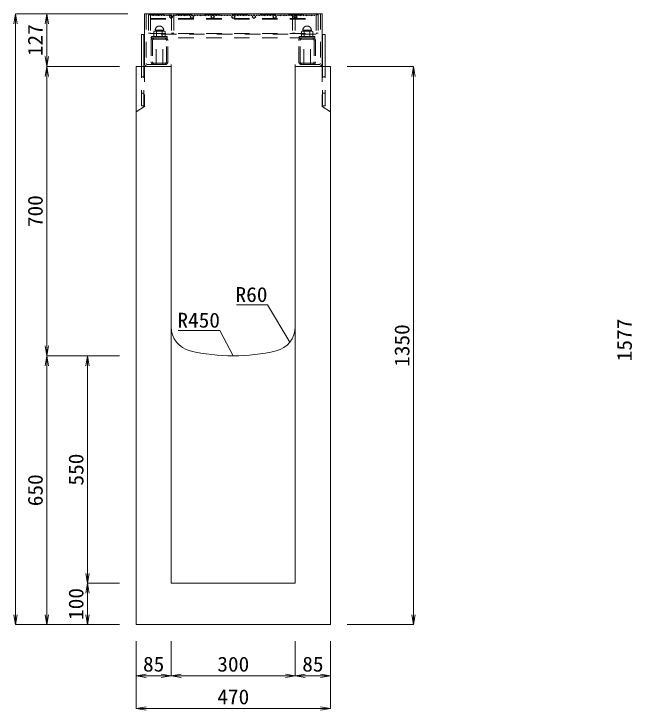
# Model space of a CAD drawing. Units: millimetres at full size. Extents: x -734 to 58102, y 49499 to 87169.
# Drawn here: x 14279 to 15774, y 53881 to 55565 of the extents above; entities that cross this region are included whole.
import ezdxf
from ezdxf.enums import TextEntityAlignment as Align

# ---------------------------------------------------------------- set-up
doc = ezdxf.new("R2010")
doc.units = ezdxf.units.MM
doc.header["$LTSCALE"] = 50
doc.linetypes.add('USER1', pattern=[1.35, 0.75, -0.6])
for name, color, linetype, lineweight in [('寸法線', 7, 'Continuous', 13), ('引出線', 4, 'Continuous', 13), ('本体', 2, 'Continuous', 20), ('ｸﾞﾚｰﾁﾝｸﾞ', 7, 'USER1', 9)]:
    doc.layers.add(name, color=color, linetype=linetype, lineweight=lineweight)
doc.styles.add('ＭＳ 明朝', font='')
doc.styles.get('ＭＳ 明朝').set_extended_font_data('MS Mincho')

# ---------------------------------------------------------------- blocks, each defined once
blk = doc.blocks.new('open_arrow')
at = {"color": 0, "linetype": 'Continuous', "lineweight": -2}
blk.add_lwpolyline([(7.5, 1.25), (0, 0), (7.5, -1.25)], dxfattribs=at)

msp = doc.modelspace()

# ---------------------------------------------------------------- linework, layer by layer
at = {"layer": '寸法線'}
for p, q in [((14283.14, 54087.59), (14283.14, 55564.58)), ((14554.48, 55564.58), (14283.14, 55564.58)), ((14358.69, 55564.58), (14358.69, 55437.59)), ((14554.48, 55564.58), (14358.69, 55564.58)), ((14358.69, 55437.59), (14358.69, 54737.58)), ((14534.48, 55437.59), (14358.69, 55437.59)), ((14534.48, 55437.59), (14358.69, 55437.59)), ((15084.52, 55437.59), (15245.31, 55437.59)), ((15245.31, 55437.59), (15245.31, 54087.59)), ((14358.69, 54737.58), (14358.69, 54087.59)), ((14534.48, 54737.58), (14358.69, 54737.58)), ((14534.48, 54737.58), (14358.69, 54737.58)), ((14457.29, 54187.59), (14457.29, 54737.58)), ((14534.48, 54737.58), (14457.29, 54737.58)), ((14534.48, 54187.59), (14457.29, 54187.59)), ((14457.29, 54087.59), (14457.29, 54187.59)), ((14534.48, 54187.59), (14457.29, 54187.59)), ((14534.48, 54087.59), (14283.14, 54087.59)), ((14534.48, 54087.59), (14358.69, 54087.59)), ((14534.48, 54087.59), (14457.29, 54087.59)), ((15084.52, 54087.59), (15245.31, 54087.59)), ((14574.5, 54047.57), (14574.5, 53884.99)), ((14574.5, 54047.57), (14574.5, 53964.04)), ((14659.5, 54047.57), (14659.5, 53964.04)), ((14659.5, 54047.57), (14659.5, 53964.04)), ((14959.5, 54047.57), (14959.5, 53964.04)), ((14959.5, 54047.57), (14959.5, 53964.04)), ((15044.5, 54047.57), (15044.5, 53884.99)), ((15044.5, 54047.57), (15044.5, 53964.04)), ((14574.5, 53964.04), (14659.5, 53964.04)), ((14659.5, 53964.04), (14959.5, 53964.04)), ((14959.5, 53964.04), (15044.5, 53964.04)), ((14574.5, 53884.99), (15044.5, 53884.99))]:
    msp.add_line(p, q, dxfattribs=at)
at = {"layer": '引出線'}
for points in [[(14946.57, 54770.9), (14892.16, 54860.79), (14817.49, 54860.79)], [(14809.5, 54737.58), (14777.28, 54798.73), (14676.27, 54798.73)]]:
    msp.add_lwpolyline(points, dxfattribs=at)
at = {"layer": '本体'}
for p, q in [((14574.5, 55437.59), (14574.5, 54087.59)), ((14574.5, 55437.59), (14659.5, 55437.59)), ((14659.5, 54808.11), (14659.5, 55437.59)), ((14959.5, 54808.11), (14959.5, 55437.59)), ((14959.5, 55437.59), (15044.5, 55437.59)), ((15044.5, 54087.59), (15044.5, 55437.59)), ((14659.5, 54808.11), (14659.5, 54187.59)), ((14959.5, 54808.11), (14959.5, 54187.59)), ((14659.5, 54187.59), (14959.5, 54187.59)), ((14574.5, 54087.59), (15044.5, 54087.59))]:
    msp.add_line(p, q, dxfattribs=at)
at = {"layer": '本体', "linetype": 'USER1', "lineweight": 9}
for p, q in [((14594.51, 55437.59), (14594.51, 55340.58)), ((15024.51, 55437.59), (15024.51, 55340.58)), ((14574.51, 55328.08), (14594.51, 55340.58)), ((15044.51, 55328.08), (15024.51, 55340.58))]:
    msp.add_line(p, q, dxfattribs=at)
at = {"layer": '本体'}
for centre, radius, start, end in [((14719.5, 54808.11), 60, 180, 256.65785), ((14899.5, 54808.11), 60, 283.34237, 0), ((14809.5, 55187.58), 450, 256.65777, 283.34225)]:
    msp.add_arc(centre, radius, start, end, dxfattribs=at)
at = {"layer": 'ｸﾞﾚｰﾁﾝｸﾞ', "linetype": 'Continuous'}
for p, q in [((14594.5, 55564.58), (15024.5, 55564.58)), ((14594.5, 55445.21), (14594.5, 55564.58)), ((15024.5, 55437.59), (15024.5, 55564.58)), ((14593.5, 55514.58), (14587.5, 55514.58)), ((14587.5, 55437.59), (14587.5, 55514.58)), ((14593.5, 55437.59), (14593.5, 55514.58)), ((15025.5, 55514.58), (15031.5, 55514.58)), ((15025.5, 55437.59), (15025.5, 55514.58)), ((15031.5, 55437.59), (15031.5, 55514.58))]:
    msp.add_line(p, q, dxfattribs=at)
at = {"layer": 'ｸﾞﾚｰﾁﾝｸﾞ'}
for p, q in [((14599, 55564.59), (14599, 55445.09)), ((14604.5, 55562.09), (14604.5, 55518.08)), ((14609, 55562.09), (14609, 55518.08)), ((14609, 55562.09), (14609, 55507.09)), ((14612.2, 55562.09), (14613.1, 55559.99)), ((14613.1, 55559.99), (14614, 55562.09)), ((14616, 55562.09), (14616.9, 55559.99)), ((14616.9, 55559.99), (14617.8, 55562.09)), ((14619.8, 55562.09), (14620.7, 55559.99)), ((14620.7, 55559.99), (14621.6, 55562.09)), ((14623.6, 55562.09), (14624.5, 55559.99)), ((14624.5, 55559.99), (14625.4, 55562.09)), ((14627.4, 55562.09), (14628.3, 55559.99)), ((14628.3, 55559.99), (14629.2, 55562.09)), ((14631.2, 55562.09), (14632.1, 55559.99)), ((14632.1, 55559.99), (14633, 55562.09)), ((14635, 55562.09), (14635.9, 55559.99)), ((14635.9, 55559.99), (14636.8, 55562.09)), ((14638.8, 55562.09), (14639.7, 55559.99)), ((14639.7, 55559.99), (14640.6, 55562.09)), ((14642.6, 55562.09), (14643.5, 55559.99)), ((14643.5, 55559.99), (14644.4, 55562.09)), ((14646.4, 55562.09), (14647.3, 55559.99)), ((14647.3, 55559.99), (14648.2, 55562.09)), ((14650.2, 55562.09), (14651.1, 55559.99)), ((14651.1, 55559.99), (14652, 55562.09)), ((14654, 55562.09), (14654.9, 55559.99)), ((14654.9, 55559.99), (14655.8, 55562.09)), ((14659.5, 55562.09), (14655.26, 55557.84)), ((14663.74, 55557.84), (14659.5, 55562.09)), ((14660, 55562.09), (14660, 55518.09)), ((14664.5, 55562.09), (14665.4, 55559.99)), ((14665.4, 55559.99), (14666.3, 55562.09)), ((14666, 55562.09), (14666, 55518.09)), ((14668.3, 55562.09), (14669.2, 55559.99)), ((14669.2, 55559.99), (14670.1, 55562.09)), ((14672.1, 55562.09), (14673, 55559.99)), ((14673, 55559.99), (14673.9, 55562.09)), ((14675.9, 55562.09), (14676.8, 55559.99)), ((14676.8, 55559.99), (14677.7, 55562.09)), ((14679.7, 55562.09), (14680.6, 55559.99)), ((14680.6, 55559.99), (14681.5, 55562.09)), ((14683.5, 55562.09), (14684.4, 55559.99)), ((14684.4, 55559.99), (14685.3, 55562.09)), ((14687.3, 55562.09), (14688.2, 55559.99)), ((14688.2, 55559.99), (14689.1, 55562.09)), ((14691.1, 55562.09), (14692, 55559.99)), ((14692, 55559.99), (14692.9, 55562.09)), ((14694.9, 55562.09), (14695.8, 55559.99)), ((14695.8, 55559.99), (14696.7, 55562.09)), ((14698.7, 55562.09), (14699.6, 55559.99)), ((14699.6, 55559.99), (14700.5, 55562.09)), ((14702.5, 55562.09), (14703.4, 55559.99)), ((14703.4, 55559.99), (14704.3, 55562.09)), ((14709.5, 55562.09), (14705.26, 55557.84)), ((14713.74, 55557.84), (14709.5, 55562.09)), ((14714.5, 55562.09), (14715.4, 55559.99)), ((14715.4, 55559.99), (14716.3, 55562.09)), ((14718.3, 55562.09), (14719.2, 55559.99)), ((14719.2, 55559.99), (14720.1, 55562.09)), ((14722.1, 55562.09), (14723, 55559.99)), ((14723, 55559.99), (14723.9, 55562.09)), ((14725.9, 55562.09), (14726.8, 55559.99)), ((14726.8, 55559.99), (14727.7, 55562.09)), ((14729.7, 55562.09), (14730.6, 55559.99)), ((14730.6, 55559.99), (14731.5, 55562.09)), ((14733.5, 55562.09), (14734.4, 55559.99)), ((14734.4, 55559.99), (14735.3, 55562.09)), ((14737.3, 55562.09), (14738.2, 55559.99)), ((14738.2, 55559.99), (14739.1, 55562.09)), ((14741.1, 55562.09), (14742, 55559.99)), ((14742, 55559.99), (14742.9, 55562.09)), ((14744.9, 55562.09), (14745.8, 55559.99)), ((14745.8, 55559.99), (14746.7, 55562.09)), ((14748.7, 55562.09), (14749.6, 55559.99)), ((14749.6, 55559.99), (14750.5, 55562.09)), ((14752.5, 55562.09), (14753.4, 55559.99)), ((14753.4, 55559.99), (14754.3, 55562.09)), ((14759.5, 55562.09), (14755.26, 55557.84)), ((14763.74, 55557.84), (14759.5, 55562.09)), ((14764.5, 55562.09), (14765.4, 55559.99)), ((14765.4, 55559.99), (14766.3, 55562.09)), ((14768.3, 55562.09), (14769.2, 55559.99)), ((14769.2, 55559.99), (14770.1, 55562.09)), ((14772.1, 55562.09), (14773, 55559.99)), ((14773, 55559.99), (14773.9, 55562.09)), ((14775.9, 55562.09), (14776.8, 55559.99)), ((14776.8, 55559.99), (14777.7, 55562.09)), ((14779.7, 55562.09), (14780.6, 55559.99)), ((14780.6, 55559.99), (14781.5, 55562.09)), ((14783.5, 55562.09), (14784.4, 55559.99)), ((14784.4, 55559.99), (14785.3, 55562.09)), ((14787.3, 55562.09), (14788.2, 55559.99)), ((14788.2, 55559.99), (14789.1, 55562.09)), ((14791.1, 55562.09), (14792, 55559.99)), ((14792, 55559.99), (14792.9, 55562.09)), ((14794.9, 55562.09), (14795.8, 55559.99)), ((14795.8, 55559.99), (14796.7, 55562.09)), ((14798.7, 55562.09), (14799.6, 55559.99)), ((14799.6, 55559.99), (14800.5, 55562.09)), ((14802.5, 55562.09), (14803.4, 55559.99)), ((14803.4, 55559.99), (14804.3, 55562.09)), ((14809.5, 55562.09), (14805.26, 55557.84)), ((14809.5, 55562.09), (14813.74, 55557.84)), ((14815.6, 55559.99), (14814.7, 55562.09)), ((14816.5, 55562.09), (14815.6, 55559.99)), ((14819.4, 55559.99), (14818.5, 55562.09)), ((14820.3, 55562.09), (14819.4, 55559.99)), ((14823.2, 55559.99), (14822.3, 55562.09)), ((14824.1, 55562.09), (14823.2, 55559.99)), ((14827, 55559.99), (14826.1, 55562.09)), ((14827.9, 55562.09), (14827, 55559.99)), ((14830.8, 55559.99), (14829.9, 55562.09)), ((14831.7, 55562.09), (14830.8, 55559.99)), ((14834.6, 55559.99), (14833.7, 55562.09)), ((14835.5, 55562.09), (14834.6, 55559.99)), ((14838.4, 55559.99), (14837.5, 55562.09)), ((14839.3, 55562.09), (14838.4, 55559.99)), ((14842.2, 55559.99), (14841.3, 55562.09)), ((14843.1, 55562.09), (14842.2, 55559.99)), ((14846, 55559.99), (14845.1, 55562.09)), ((14846.9, 55562.09), (14846, 55559.99)), ((14849.8, 55559.99), (14848.9, 55562.09)), ((14850.7, 55562.09), (14849.8, 55559.99)), ((14853.6, 55559.99), (14852.7, 55562.09)), ((14854.5, 55562.09), (14853.6, 55559.99)), ((14855.26, 55557.84), (14859.5, 55562.09)), ((14859.5, 55562.09), (14863.74, 55557.84)), ((14865.6, 55559.99), (14864.7, 55562.09)), ((14866.5, 55562.09), (14865.6, 55559.99)), ((14869.4, 55559.99), (14868.5, 55562.09)), ((14870.3, 55562.09), (14869.4, 55559.99)), ((14873.2, 55559.99), (14872.3, 55562.09)), ((14874.1, 55562.09), (14873.2, 55559.99)), ((14877, 55559.99), (14876.1, 55562.09)), ((14877.9, 55562.09), (14877, 55559.99)), ((14880.8, 55559.99), (14879.9, 55562.09)), ((14881.7, 55562.09), (14880.8, 55559.99)), ((14884.6, 55559.99), (14883.7, 55562.09)), ((14885.5, 55562.09), (14884.6, 55559.99)), ((14888.4, 55559.99), (14887.5, 55562.09)), ((14889.3, 55562.09), (14888.4, 55559.99)), ((14892.2, 55559.99), (14891.3, 55562.09)), ((14893.1, 55562.09), (14892.2, 55559.99)), ((14896, 55559.99), (14895.1, 55562.09)), ((14896.9, 55562.09), (14896, 55559.99)), ((14899.8, 55559.99), (14898.9, 55562.09)), ((14900.7, 55562.09), (14899.8, 55559.99)), ((14903.6, 55559.99), (14902.7, 55562.09)), ((14904.5, 55562.09), (14903.6, 55559.99)), ((14905.26, 55557.84), (14909.5, 55562.09)), ((14909.5, 55562.09), (14913.74, 55557.84)), ((14915.6, 55559.99), (14914.7, 55562.09)), ((14916.5, 55562.09), (14915.6, 55559.99)), ((14919.4, 55559.99), (14918.5, 55562.09)), ((14920.3, 55562.09), (14919.4, 55559.99)), ((14923.2, 55559.99), (14922.3, 55562.09)), ((14924.1, 55562.09), (14923.2, 55559.99)), ((14927, 55559.99), (14926.1, 55562.09)), ((14927.9, 55562.09), (14927, 55559.99)), ((14930.8, 55559.99), (14929.9, 55562.09)), ((14931.7, 55562.09), (14930.8, 55559.99)), ((14934.6, 55559.99), (14933.7, 55562.09)), ((14935.5, 55562.09), (14934.6, 55559.99)), ((14938.4, 55559.99), (14937.5, 55562.09)), ((14939.3, 55562.09), (14938.4, 55559.99)), ((14942.2, 55559.99), (14941.3, 55562.09)), ((14943.1, 55562.09), (14942.2, 55559.99)), ((14946, 55559.99), (14945.1, 55562.09)), ((14946.9, 55562.09), (14946, 55559.99)), ((14949.8, 55559.99), (14948.9, 55562.09)), ((14950.7, 55562.09), (14949.8, 55559.99)), ((14953.6, 55559.99), (14952.7, 55562.09)), ((14953, 55562.09), (14953, 55518.09)), ((14954.5, 55562.09), (14953.6, 55559.99)), ((14955.26, 55557.84), (14959.5, 55562.09)), ((14959, 55562.09), (14959, 55518.09)), ((14959.5, 55562.09), (14963.74, 55557.84)), ((14964.1, 55559.99), (14963.2, 55562.09)), ((14965, 55562.09), (14964.1, 55559.99)), ((14967.9, 55559.99), (14967, 55562.09)), ((14968.8, 55562.09), (14967.9, 55559.99)), ((14971.7, 55559.99), (14970.8, 55562.09)), ((14972.6, 55562.09), (14971.7, 55559.99)), ((14975.5, 55559.99), (14974.6, 55562.09)), ((14976.4, 55562.09), (14975.5, 55559.99)), ((14979.3, 55559.99), (14978.4, 55562.09)), ((14980.2, 55562.09), (14979.3, 55559.99)), ((14983.1, 55559.99), (14982.2, 55562.09)), ((14984, 55562.09), (14983.1, 55559.99)), ((14986.9, 55559.99), (14986, 55562.09)), ((14987.8, 55562.09), (14986.9, 55559.99)), ((14990.7, 55559.99), (14989.8, 55562.09)), ((14991.6, 55562.09), (14990.7, 55559.99)), ((14994.5, 55559.99), (14993.6, 55562.09)), ((14995.4, 55562.09), (14994.5, 55559.99)), ((14998.3, 55559.99), (14997.4, 55562.09)), ((14999.2, 55562.09), (14998.3, 55559.99)), ((15002.1, 55559.99), (15001.2, 55562.09)), ((15003, 55562.09), (15002.1, 55559.99)), ((15005.9, 55559.99), (15005, 55562.09)), ((15006.8, 55562.09), (15005.9, 55559.99)), ((15010, 55562.09), (15010, 55518.08)), ((15010, 55562.09), (15010, 55507.09)), ((15014.5, 55562.09), (15014.5, 55518.08)), ((15020, 55564.59), (15020, 55445.09)), ((14609, 55553.58), (15010, 55553.58)), ((14609, 55552.08), (15010, 55552.08)), ((14655.26, 55557.84), (14659.5, 55553.6)), ((14659.5, 55553.6), (14663.74, 55557.84)), ((14659.5, 55553.6), (14660, 55554.1)), ((14705.26, 55557.84), (14709.5, 55553.6)), ((14709.5, 55553.6), (14713.74, 55557.84)), ((14755.26, 55557.84), (14759.5, 55553.6)), ((14759.5, 55553.6), (14763.74, 55557.84)), ((14805.26, 55557.84), (14809.5, 55553.6)), ((14813.74, 55557.84), (14809.5, 55553.6)), ((14859.5, 55553.6), (14855.26, 55557.84)), ((14863.74, 55557.84), (14859.5, 55553.6)), ((14909.5, 55553.6), (14905.26, 55557.84)), ((14913.74, 55557.84), (14909.5, 55553.6)), ((14959.5, 55553.6), (14955.26, 55557.84)), ((14959.5, 55553.6), (14959, 55554.1)), ((14963.74, 55557.84), (14959.5, 55553.6)), ((14604.5, 55518.08), (14609, 55518.08)), ((14609, 55517.08), (15010, 55517.08)), ((15010, 55515.58), (14609, 55515.58)), ((14612, 55510.09), (14650, 55510.09)), ((14612, 55510.09), (14631, 55510.09)), ((14612, 55507.09), (14612, 55510.09)), ((14617.15, 55521.88), (14620.61, 55523.08)), ((14617.15, 55510.09), (14617.15, 55521.88)), ((14631, 55510.09), (14617.15, 55510.09)), ((14620.61, 55525.09), (14641.39, 55525.09)), ((14620.61, 55523.08), (14620.61, 55525.09)), ((14620.61, 55523.08), (14624.08, 55521.88)), ((14641.39, 55523.08), (14620.61, 55523.08)), ((14624.08, 55521.88), (14631, 55523.08)), ((14624.08, 55510.09), (14624.08, 55521.88)), ((14631, 55510.09), (14624.08, 55510.09)), ((14631, 55523.08), (14637.93, 55521.88)), ((14644.85, 55510.09), (14631, 55510.09)), ((14637.93, 55521.88), (14641.39, 55523.08)), ((14637.93, 55521.88), (14637.93, 55510.09)), ((14641.39, 55525.09), (14641.39, 55523.08)), ((14641.39, 55523.08), (14644.85, 55521.88)), ((14644.85, 55521.88), (14644.85, 55510.09)), ((14650, 55510.09), (14650, 55507.09)), ((14660, 55518.09), (14666, 55518.09)), ((14959, 55518.09), (14953, 55518.09)), ((15007, 55510.09), (14969, 55510.09)), ((14969, 55510.09), (14969, 55507.09)), ((14977.61, 55523.08), (14974.15, 55521.88)), ((14974.15, 55521.88), (14974.15, 55510.09)), ((14974.15, 55510.09), (14988, 55510.09)), ((14998.39, 55525.09), (14977.61, 55525.09)), ((14977.61, 55525.09), (14977.61, 55523.08)), ((14981.07, 55521.88), (14977.61, 55523.08)), ((14977.61, 55523.08), (14998.39, 55523.08)), ((14988, 55523.08), (14981.07, 55521.88)), ((14981.07, 55521.88), (14981.07, 55510.09)), ((14994.92, 55521.88), (14988, 55523.08)), ((14988, 55510.09), (15001.85, 55510.09)), ((15007, 55510.09), (14988, 55510.09)), ((14988, 55510.09), (14994.92, 55510.09)), ((14998.39, 55523.08), (14994.92, 55521.88)), ((14994.92, 55510.09), (14994.92, 55521.88)), ((14998.39, 55523.08), (14998.39, 55525.09)), ((15001.85, 55521.88), (14998.39, 55523.08)), ((15001.85, 55510.09), (15001.85, 55521.88)), ((15007, 55507.09), (15007, 55510.09)), ((15014.5, 55518.08), (15010, 55518.08)), ((14609, 55507.09), (15010, 55507.09)), ((14611, 55500.68), (14611, 55448.49)), ((14650, 55507.09), (14612, 55507.09)), ((14614.2, 55500.68), (14614.2, 55448.49)), ((14616.5, 55507.02), (14616.5, 55503.76)), ((14644.6, 55507.09), (14617.4, 55507.09)), ((14644.6, 55507.09), (14617.4, 55507.09)), ((14644.6, 55503.89), (14617.4, 55503.89)), ((14623, 55442.08), (14623, 55507.09)), ((14623, 55507.09), (14639, 55507.09)), ((14639, 55442.08), (14639, 55507.09)), ((14645.5, 55507.02), (14645.5, 55503.76)), ((14647.8, 55448.49), (14647.8, 55500.68)), ((14651, 55448.49), (14651, 55500.68)), ((14968, 55448.49), (14968, 55500.68)), ((14969, 55507.09), (15007, 55507.09)), ((14971.2, 55448.49), (14971.2, 55500.68)), ((14973.5, 55507.02), (14973.5, 55503.76)), ((14974.4, 55507.09), (15001.6, 55507.09)), ((14974.4, 55507.09), (15001.6, 55507.09)), ((14974.4, 55503.89), (15001.6, 55503.89)), ((14980, 55442.08), (14980, 55507.09)), ((14996, 55507.09), (14980, 55507.09)), ((14996, 55442.08), (14996, 55507.09)), ((15002.5, 55507.02), (15002.5, 55503.76)), ((15004.8, 55500.68), (15004.8, 55448.49)), ((15008, 55500.68), (15008, 55448.49)), ((14602, 55442.08), (14659.5, 55442.08)), ((14616.5, 55445.41), (14616.5, 55442.15)), ((14617.4, 55445.29), (14644.6, 55445.29)), ((14617.4, 55442.08), (14644.6, 55442.08)), ((14645.5, 55445.41), (14645.5, 55442.15)), ((14659.5, 55442.08), (14659.5, 55437.59)), ((15017, 55442.08), (14959.5, 55442.08)), ((14959.5, 55442.08), (14959.5, 55437.59)), ((14973.5, 55445.41), (14973.5, 55442.15)), ((15001.6, 55445.29), (14974.4, 55445.29)), ((15001.6, 55442.08), (14974.4, 55442.08)), ((15002.5, 55445.41), (15002.5, 55442.15)), ((14587.5, 55342.58), (14587.5, 55437.59)), ((14593.5, 55342.58), (14593.5, 55437.59)), ((15025.5, 55342.58), (15025.5, 55437.59)), ((15031.5, 55342.58), (15031.5, 55437.59)), ((14587.5, 55412.59), (14593.5, 55412.59)), ((15025.5, 55412.59), (15031.5, 55412.59)), ((14587.5, 55372.59), (14593.5, 55372.59)), ((15025.5, 55372.59), (15031.5, 55372.59)), ((14593.5, 55342.58), (14587.5, 55342.58)), ((15025.5, 55342.58), (15031.5, 55342.58))]:
    msp.add_line(p, q, dxfattribs=at)
at = {"layer": 'ｸﾞﾚｰﾁﾝｸﾞ', "lineweight": 5}
msp.add_line((14604.5, 55562.09), (15014.5, 55562.09), dxfattribs=at)
at = {"layer": 'ｸﾞﾚｰﾁﾝｸﾞ'}
for centre, radius, start, end in [((14631, 55525.09), 10.25, 0, 180), ((14988, 55525.09), 10.25, 0, 180), ((14617.4, 55500.68), 6.4, 90, 180), ((14617.4, 55500.68), 3.2, 90, 180), ((14644.6, 55500.68), 6.4, 0, 90), ((14644.6, 55500.68), 3.2, 0, 90), ((14974.4, 55500.68), 6.4, 90, 180), ((14974.4, 55500.68), 3.2, 90, 180), ((15001.6, 55500.68), 6.4, 0, 90), ((15001.6, 55500.68), 3.2, 0, 90), ((14602, 55445.09), 7.5, 179.01874, 270), ((14602, 55445.09), 3, 180, 270), ((14617.4, 55448.49), 6.4, 180, 270), ((14617.4, 55448.49), 3.2, 180, 270), ((14644.6, 55448.49), 6.4, 270, 0), ((14644.6, 55448.49), 3.2, 270, 0), ((14974.4, 55448.49), 6.4, 180, 270), ((14974.4, 55448.49), 3.2, 180, 270), ((15001.6, 55448.49), 6.4, 270, 0), ((15001.6, 55448.49), 3.2, 270, 0), ((15017, 55445.09), 7.5, 270, 0), ((15017, 55445.09), 3, 270, 0)]:
    msp.add_arc(centre, radius, start, end, dxfattribs=at)

# ---------------------------------------------------------------- block references
at = {"layer": '寸法線', "xscale": 3.2, "yscale": 3.2}
for p, rotation in [((14283.14, 55564.58), 270), ((14358.69, 55564.58), 270), ((14358.69, 55437.59), 90), ((14358.69, 55437.59), 270), ((15245.31, 55437.59), 270), ((14358.69, 54737.58), 90), ((14358.69, 54737.58), 270), ((14457.29, 54737.58), 270), ((14457.29, 54187.59), 90), ((14457.29, 54187.59), 270), ((14283.14, 54087.59), 90), ((14358.69, 54087.59), 90), ((14457.29, 54087.59), 90), ((15245.31, 54087.59), 90), ((14659.5, 53964.04), 180), ((14959.5, 53964.04), 180), ((15044.5, 53964.04), 180), ((15044.5, 53884.99), 180)]:
    msp.add_blockref('open_arrow', p, dxfattribs=dict(at, rotation=rotation))
for p in [(14574.5, 53964.04), (14659.5, 53964.04), (14959.5, 53964.04), (14574.5, 53884.99)]:
    msp.add_blockref('open_arrow', p, dxfattribs=at)
at = {"layer": '引出線', "xscale": 0.0533, "yscale": 0.0533}
for p, rotation in [((14946.57, 54770.9), 121.2), ((14809.5, 54737.58), 117.8)]:
    msp.add_blockref('open_arrow', p, dxfattribs=dict(at, rotation=rotation))

# ---------------------------------------------------------------- texts
at = {"layer": '寸法線', "style": 'ＭＳ 明朝', "width": 1.05}
for s, p in [('127', (14330.67, 55501.09)), ('700', (14330.67, 55087.59)), ('1577', (15755.12, 54776.09)), ('1350', (15217.29, 54762.59)), ('550', (14429.27, 54462.59)), ('650', (14330.67, 54412.59)), ('100', (14429.27, 54137.59))]:
    msp.add_text(s, height=36.03, rotation=90, dxfattribs=at).set_placement(p, align=Align.MIDDLE_CENTER)
for s, p in [('85', (14617, 53992.06)), ('300', (14809.5, 53992.06)), ('85', (15002, 53992.06)), ('470', (14809.5, 53913.01))]:
    msp.add_text(s, height=36.03, dxfattribs=at).set_placement(p, align=Align.MIDDLE_CENTER)
at = {"layer": '引出線', "style": 'ＭＳ 明朝', "width": 1.05}
for s, p in [('R60', (14892.16, 54903.99)), ('R450', (14777.28, 54841.93))]:
    msp.add_text(s, height=36.03, dxfattribs=at).set_placement(p, align=Align.TOP_RIGHT)

doc.saveas('drawing.dxf')
